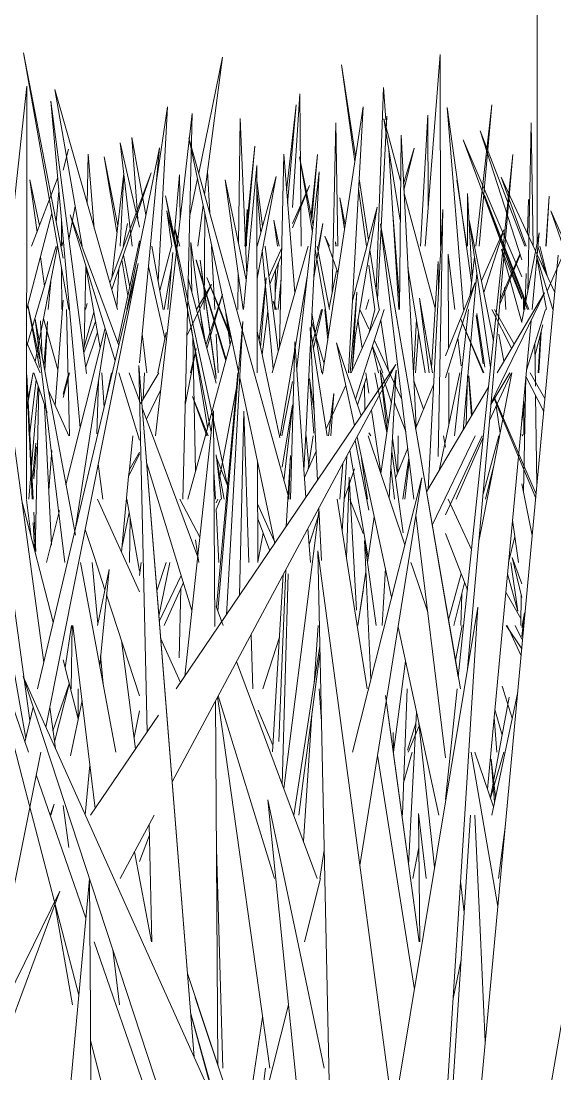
# Model space of a CAD drawing. Header units: millimetres. Extents: x -9575 to 27274, y -4387 to 11354.
# Drawn here: x -6592.73 to -6569.42, y 3071.81 to 3117.76 of the extents above; entities that cross this region are included whole.
import ezdxf

# ---------------------------------------------------------------- set-up
doc = ezdxf.new("R2010")
doc.units = ezdxf.units.MM
doc.layers.add('A-FLOR-HRAL', color=11, linetype='Continuous', lineweight=9)
doc.layers.add('G-IMPT', color=8, linetype='Continuous', lineweight=9)

# ---------------------------------------------------------------- blocks, each defined once
blk = doc.blocks.new('Railing - 2_ x 1_2_-V1-North')
at = {"layer": 'A-FLOR-HRAL'}
blk.add_line((-6570.202, 3149.6), (-6570.202, 3108.066), dxfattribs=at)
blk = doc.blocks.new('Railing - Railing-380087-North')
blk.add_blockref('Railing - 2_ x 1_2_-V1-North', (0, 0))
blk = doc.blocks.new('Grass Array - 25_dwg-V14-North')
at = {"layer": 'G-IMPT'}
for p, q in [((-6584.972, 3111.126), (-6583.935, 3116.187)), ((-6584.713, 3110.194), (-6583.935, 3116.187)), ((-6574.434, 3116.294), (-6575.084, 3107.931)), ((-6574.434, 3116.294), (-6574.413, 3107.931)), ((-6578.123, 3111.867), (-6578.734, 3115.854)), ((-6578.158, 3111.635), (-6578.734, 3115.854)), ((-6580.559, 3114.584), (-6580.878, 3109.626)), ((-6580.559, 3114.584), (-6580.504, 3107.931)), ((-6580.504, 3107.931), (-6580.559, 3114.584)), ((-6577.218, 3105.953), (-6576.91, 3114.861)), ((-6576.802, 3113.449), (-6576.91, 3114.861)), ((-6575.291, 3107.931), (-6574.975, 3113.659)), ((-6574.953, 3109.618), (-6574.975, 3113.659)), ((-6573.413, 3105.172), (-6574.128, 3113.989)), ((-6574.128, 3113.989), (-6573.056, 3106.343)), ((-6583.228, 3108.047), (-6583.162, 3113.505)), ((-6582.875, 3106.687), (-6583.162, 3113.505)), ((-6576.762, 3113.603), (-6577.168, 3105.629)), ((-6576.172, 3109.072), (-6576.888, 3113.486)), ((-6576.155, 3110.789), (-6576.888, 3113.486)), ((-6576.762, 3113.603), (-6576.752, 3113.449)), ((-6576.752, 3113.449), (-6576.762, 3113.603)), ((-6572.684, 3112.972), (-6570.862, 3107.333)), ((-6572.684, 3112.972), (-6570.734, 3107.931)), ((-6570.734, 3107.931), (-6572.684, 3112.972)), ((-6587.876, 3107.931), (-6588.397, 3112.449)), ((-6587.554, 3108.765), (-6588.397, 3112.449)), ((-6587.636, 3109.121), (-6587.887, 3112.679)), ((-6587.273, 3109.296), (-6587.887, 3112.679)), ((-6582.96, 3107.931), (-6582.517, 3112.304)), ((-6582.918, 3107.931), (-6582.517, 3112.304)), ((-6590.892, 3111.245), (-6590.652, 3112.163)), ((-6576.669, 3112.135), (-6576.228, 3105.172)), ((-6576.228, 3105.172), (-6576.669, 3112.135)), ((-6592.268, 3107.931), (-6591.124, 3110.925)), ((-6588.849, 3106.321), (-6587.049, 3111.134)), ((-6588.769, 3106.038), (-6587.049, 3111.134)), ((-6586.06, 3108.198), (-6585.813, 3111.048)), ((-6585.778, 3109.158), (-6585.813, 3111.048)), ((-6585.367, 3109.198), (-6585.021, 3110.886)), ((-6570.679, 3107.931), (-6571.767, 3110.944)), ((-6569.427, 3105.908), (-6571.767, 3110.944)), ((-6582.437, 3110.81), (-6582.183, 3108.797)), ((-6582.183, 3108.797), (-6582.437, 3110.81)), ((-6580.878, 3108.738), (-6580.135, 3110.587)), ((-6580.878, 3108.922), (-6580.135, 3110.587)), ((-6577.653, 3107.931), (-6577.994, 3110.431)), ((-6577.561, 3108.196), (-6577.97, 3110.869)), ((-6582.436, 3110.411), (-6582.263, 3108.506)), ((-6578.607, 3108.671), (-6578.811, 3110.043)), ((-6578.576, 3108.873), (-6578.811, 3110.043)), ((-6574.644, 3105.23), (-6576.004, 3110.232)), ((-6569.813, 3107.931), (-6569.677, 3110.12)), ((-6569.806, 3107.931), (-6569.677, 3110.12)), ((-6585.007, 3107.931), (-6584.774, 3109.722)), ((-6576.206, 3105.608), (-6576.505, 3109.545)), ((-6592.48, 3105.196), (-6591.385, 3109.37)), ((-6586.146, 3107.931), (-6586.37, 3109.479)), ((-6585.996, 3107.931), (-6586.37, 3109.479)), ((-6572.63, 3106.42), (-6571.647, 3108.655)), ((-6572.53, 3105.917), (-6571.647, 3108.655)), ((-6578.891, 3106.792), (-6579.462, 3108.375)), ((-6579.259, 3107.931), (-6579.462, 3108.375)), ((-6578.973, 3107.931), (-6578.994, 3108.129)), ((-6578.988, 3107.931), (-6578.994, 3108.129)), ((-6592.481, 3103.58), (-6591.189, 3107.931)), ((-6592.109, 3102.902), (-6591.131, 3107.931)), ((-6586.524, 3105.172), (-6587.025, 3107.931)), ((-6582.195, 3107.756), (-6581.724, 3102.579)), ((-6582.074, 3107.931), (-6581.499, 3103.366)), ((-6581.499, 3103.366), (-6582.074, 3107.931)), ((-6581.908, 3106.615), (-6581.35, 3107.866)), ((-6577.098, 3105.172), (-6577.497, 3107.777)), ((-6586.323, 3105.172), (-6586.107, 3107.661)), ((-6583.787, 3102.936), (-6585.087, 3107.312)), ((-6583.774, 3102.986), (-6585.084, 3107.339)), ((-6584.216, 3102.162), (-6584.909, 3107.322)), ((-6584.216, 3102.248), (-6584.909, 3107.322)), ((-6581.866, 3106.281), (-6581.357, 3107.549)), ((-6574.804, 3102.634), (-6574.518, 3107.268)), ((-6574.501, 3106.076), (-6574.518, 3107.268)), ((-6571.832, 3105.405), (-6570.935, 3107.559)), ((-6571.815, 3105.603), (-6570.946, 3107.593)), ((-6586.432, 3103.859), (-6587.163, 3107.055)), ((-6581.617, 3106.902), (-6581.653, 3105.172)), ((-6577.277, 3105.172), (-6577.54, 3107.103)), ((-6575.091, 3102.413), (-6575.837, 3107.009)), ((-6583.561, 3103.99), (-6584.622, 3106.564)), ((-6583.537, 3103.849), (-6584.622, 3106.564)), ((-6583.263, 3105.172), (-6583.244, 3106.696)), ((-6584.659, 3103.621), (-6583.927, 3105.846)), ((-6584.621, 3103.476), (-6583.927, 3105.846)), ((-6581.716, 3105.529), (-6581.617, 3105.172)), ((-6581.716, 3105.529), (-6581.577, 3105.172)), ((-6592.432, 3105.361), (-6591.929, 3102.637)), ((-6592.432, 3105.361), (-6591.92, 3103.015)), ((-6591.92, 3103.015), (-6592.432, 3105.361)), ((-6583.541, 3103.835), (-6583.783, 3104.954)), ((-6581.954, 3105.105), (-6582.204, 3103.21)), ((-6579.594, 3102.413), (-6580.027, 3105.005)), ((-6580.002, 3103.719), (-6579.61, 3105.172)), ((-6579.966, 3103.488), (-6579.565, 3105.172)), ((-6579.34, 3103.82), (-6579.47, 3105.172)), ((-6579.308, 3104.033), (-6579.44, 3105.172)), ((-6589.987, 3103.28), (-6589.474, 3104.65)), ((-6577.832, 3103.482), (-6578.018, 3104.729)), ((-6576.688, 3102.497), (-6577.024, 3104.687)), ((-6575.596, 3102.413), (-6575.468, 3104.734)), ((-6572.855, 3104.91), (-6572.559, 3102.804)), ((-6569.949, 3104.507), (-6570.293, 3103.134)), ((-6589.906, 3102.666), (-6589.393, 3104.188)), ((-6587.239, 3102.413), (-6587.436, 3104.117)), ((-6586.397, 3104.17), (-6586.757, 3102.413)), ((-6575.514, 3102.413), (-6575.377, 3104.173)), ((-6570.156, 3102.413), (-6570.051, 3104.101)), ((-6570.13, 3102.413), (-6570.025, 3104.204)), ((-6577.122, 3102.413), (-6577.389, 3103.546)), ((-6592.482, 3100.983), (-6592.204, 3102.413)), ((-6592.216, 3102.352), (-6592.482, 3100.817)), ((-6592.201, 3096.895), (-6592.481, 3102.31)), ((-6592.242, 3096.895), (-6592.481, 3102.176)), ((-6587.394, 3101.268), (-6587.341, 3102.413)), ((-6577.642, 3102.206), (-6578.036, 3101.013)), ((-6577.54, 3101.526), (-6577.673, 3102.413)), ((-6576.756, 3099.811), (-6577.278, 3102.413)), ((-6576.561, 3101.105), (-6576.985, 3102.413)), ((-6573.039, 3100.567), (-6573.177, 3102.27)), ((-6592.393, 3096.895), (-6591.982, 3101.857)), ((-6592.363, 3099.654), (-6592.062, 3102.102)), ((-6575.152, 3100.821), (-6575.581, 3102.056)), ((-6577.021, 3098.045), (-6577.429, 3100.779)), ((-6570.862, 3100.293), (-6570.737, 3101.075)), ((-6570.862, 3100.434), (-6570.737, 3101.075)), ((-6576.511, 3099.555), (-6576.307, 3098.063)), ((-6577.608, 3096.895), (-6577.859, 3098.67)), ((-6578.62, 3096.896), (-6578.166, 3098.216)), ((-6578.369, 3096.895), (-6577.79, 3095.401)), ((-6592.083, 3094.618), (-6592.172, 3096.333)), ((-6588.005, 3096.316), (-6588.321, 3094.778)), ((-6592.196, 3095.88), (-6592.144, 3094.717)), ((-6571.046, 3092.004), (-6571.345, 3094.136)), ((-6571.489, 3093.632), (-6571.046, 3092.004))]:
    blk.add_line(p, q, dxfattribs=at)
blk = doc.blocks.new('Grass Array - 25_dwg-V18-North')
at = {"layer": 'G-IMPT'}
for p, q in [((-6582.937, 3108.162), (-6582.517, 3112.304)), ((-6582.918, 3107.931), (-6582.517, 3112.304)), ((-6569.813, 3107.931), (-6569.677, 3110.12)), ((-6569.806, 3107.931), (-6569.677, 3110.12)), ((-6583.787, 3102.936), (-6585.087, 3107.312)), ((-6583.774, 3102.986), (-6585.084, 3107.339)), ((-6584.732, 3106.003), (-6584.909, 3107.322)), ((-6584.732, 3106.024), (-6584.909, 3107.322)), ((-6592.367, 3099.654), (-6592.433, 3101.1)), ((-6592.35, 3099.764), (-6592.422, 3101.162))]:
    blk.add_line(p, q, dxfattribs=at)
blk = doc.blocks.new('Grass Array - Grass Array-440235-North')
for name in ['Grass Array - 25_dwg-V14-North', 'Grass Array - 25_dwg-V18-North']:
    blk.add_blockref(name, (0, 0))
blk = doc.blocks.new('Grass Array - 25_dwg-V28-North')
at = {"layer": 'G-IMPT'}
for p in [(-6586.045, 3108.379), (-6586.056, 3108.253)]:
    blk.add_line(p, (-6586.418, 3110.127), dxfattribs=at)
blk = doc.blocks.new('Grass Array - 25_dwg-V32-North')
at = {"layer": 'G-IMPT'}
for p, q in [((-6585.949, 3107.931), (-6586.418, 3110.127)), ((-6585.993, 3107.931), (-6586.418, 3110.127)), ((-6579.495, 3102.798), (-6580.045, 3104.653)), ((-6579.495, 3102.794), (-6580.045, 3104.649))]:
    blk.add_line(p, q, dxfattribs=at)
blk = doc.blocks.new('Grass Array - 25_dwg-V36-North')
at = {"layer": 'G-IMPT'}
for p, q in [((-6585.949, 3107.931), (-6586.418, 3110.127)), ((-6585.993, 3107.931), (-6586.418, 3110.127)), ((-6579.495, 3102.798), (-6580.045, 3104.653)), ((-6579.495, 3102.794), (-6580.045, 3104.649))]:
    blk.add_line(p, q, dxfattribs=at)
blk = doc.blocks.new('Grass Array - Grass Array-440908-North')
for name in ['Grass Array - 25_dwg-V32-North', 'Grass Array - 25_dwg-V36-North', 'Grass Array - 25_dwg-V36-North', 'Grass Array - 25_dwg-V28-North']:
    blk.add_blockref(name, (0, 0))
blk = doc.blocks.new('Grass Array - 25_dwg-V42-North')
at = {"layer": 'G-IMPT'}
for p, q in [((-6581.133, 3110.353), (-6580.71, 3114.101)), ((-6581.089, 3109.8), (-6580.71, 3114.101)), ((-6586.329, 3114.01), (-6586.816, 3110.793)), ((-6586.745, 3106.387), (-6586.329, 3114.01)), ((-6579.139, 3105.935), (-6578.983, 3113.324)), ((-6578.898, 3107.931), (-6578.983, 3113.324)), ((-6570.862, 3106.59), (-6573.429, 3112.581)), ((-6570.862, 3105.671), (-6573.429, 3112.581)), ((-6589.791, 3111.951), (-6589.838, 3109.789)), ((-6589.838, 3109.789), (-6589.791, 3111.951)), ((-6589.791, 3111.951), (-6589.531, 3108.713)), ((-6588.509, 3108.818), (-6589.103, 3111.84)), ((-6588.54, 3108.548), (-6589.103, 3111.84)), ((-6580.067, 3109.267), (-6579.789, 3111.932)), ((-6580.036, 3109.112), (-6579.789, 3111.932)), ((-6576.026, 3110.662), (-6575.564, 3112.205)), ((-6576.011, 3110.372), (-6575.564, 3112.205)), ((-6588.77, 3106.533), (-6588.245, 3111.128)), ((-6588.406, 3107.931), (-6588.243, 3111.109)), ((-6584.584, 3111.192), (-6584.49, 3109.39)), ((-6592.346, 3110.827), (-6592.031, 3108.55)), ((-6592.346, 3110.827), (-6591.924, 3108.831)), ((-6573.697, 3110.812), (-6573.266, 3107.931)), ((-6591.195, 3108.979), (-6591.071, 3110.334)), ((-6573.235, 3107.931), (-6573.234, 3110.234)), ((-6573.033, 3106.54), (-6573.234, 3110.234)), ((-6570.612, 3105.172), (-6572.498, 3110.168)), ((-6570.565, 3105.172), (-6572.498, 3110.168)), ((-6570.617, 3108.469), (-6570.569, 3109.972)), ((-6590.635, 3108.233), (-6590.361, 3109.682)), ((-6582.93, 3108.01), (-6582.85, 3109.542)), ((-6582.879, 3107.931), (-6582.85, 3109.542)), ((-6590.959, 3107.931), (-6590.963, 3109.125)), ((-6584.699, 3109.366), (-6584.74, 3105.172)), ((-6581.462, 3107.931), (-6581.689, 3109.069)), ((-6581.525, 3107.931), (-6581.689, 3109.069)), ((-6569.068, 3107.931), (-6569.604, 3109.475)), ((-6568.93, 3107.969), (-6569.604, 3109.475)), ((-6588.271, 3107.931), (-6588.08, 3108.923)), ((-6590.95, 3107.931), (-6590.892, 3108.143)), ((-6586.674, 3105.995), (-6586.161, 3107.931)), ((-6584.415, 3107.931), (-6584.272, 3105.172)), ((-6570.862, 3104.608), (-6571.747, 3107.802)), ((-6570.862, 3105.621), (-6571.747, 3107.802)), ((-6569.821, 3106.755), (-6570.162, 3107.931)), ((-6569.749, 3106.601), (-6570.076, 3107.931)), ((-6591.882, 3107.475), (-6591.705, 3106.194)), ((-6588.064, 3105.766), (-6588.332, 3107.333)), ((-6587.983, 3106.146), (-6588.259, 3107.548)), ((-6581.638, 3105.875), (-6581.486, 3107.228)), ((-6590.952, 3105.172), (-6590.957, 3106.945)), ((-6589.898, 3107.05), (-6589.973, 3103.561)), ((-6589.973, 3103.561), (-6589.898, 3107.05)), ((-6588.544, 3105.252), (-6588.456, 3106.964)), ((-6586.473, 3105.172), (-6586.169, 3106.949)), ((-6578.957, 3106.863), (-6579.275, 3105.24)), ((-6570.718, 3105.377), (-6570.673, 3106.749)), ((-6591.543, 3105.172), (-6591.433, 3106.381)), ((-6581.496, 3105.172), (-6581.379, 3106.496)), ((-6571.569, 3105.172), (-6571.629, 3106.132)), ((-6577.671, 3105.172), (-6577.54, 3105.609)), ((-6570.793, 3105.172), (-6570.795, 3105.77)), ((-6570.729, 3105.172), (-6570.795, 3105.77)), ((-6590.008, 3103.44), (-6589.546, 3105.054)), ((-6584.894, 3104.986), (-6584.661, 3103.627)), ((-6584.661, 3103.627), (-6584.894, 3104.986)), ((-6583.6, 3103.619), (-6583.782, 3105.034)), ((-6577.54, 3104.103), (-6577.28, 3105.172)), ((-6572.828, 3104.994), (-6572.478, 3102.657)), ((-6591.743, 3104.783), (-6591.12, 3102.535)), ((-6591.74, 3102.737), (-6591.573, 3104.651)), ((-6591.694, 3102.492), (-6591.573, 3104.651)), ((-6584.216, 3104.097), (-6584.129, 3102.413)), ((-6578.275, 3102.494), (-6578.125, 3104.105)), ((-6571.645, 3102.919), (-6571.874, 3104.093)), ((-6589.099, 3100.893), (-6589.205, 3102.413)), ((-6589.415, 3099.744), (-6589.348, 3102.066)), ((-6577.722, 3100.761), (-6577.736, 3101.925)), ((-6570.78, 3099.704), (-6570.783, 3101.176)), ((-6577.461, 3099.654), (-6577.54, 3099.794)), ((-6592.076, 3099.338), (-6592.209, 3097.885)), ((-6592.172, 3097.786), (-6592.05, 3099.184))]:
    blk.add_line(p, q, dxfattribs=at)
blk = doc.blocks.new('Grass Array - Grass Array-V47-North')
blk.add_blockref('Grass Array - 25_dwg-V42-North', (0, 0))
blk = doc.blocks.new('Grass Array - 25_dwg-V49-North')
at = {"layer": 'G-IMPT'}
for p, q in [((-6590.892, 3107.409), (-6592.622, 3116.378)), ((-6590.644, 3105.172), (-6592.622, 3116.378)), ((-6593.675, 3104.032), (-6592.477, 3114.915)), ((-6592.483, 3096.895), (-6592.477, 3114.915)), ((-6590.053, 3107.931), (-6591.258, 3114.766)), ((-6588.521, 3105.172), (-6591.258, 3114.766)), ((-6591.424, 3114.264), (-6590.144, 3100.011)), ((-6591.424, 3114.264), (-6589.869, 3102.384)), ((-6572.876, 3107.931), (-6572.18, 3114.101)), ((-6572.723, 3107.931), (-6572.18, 3114.101)), ((-6585.257, 3113.723), (-6586.861, 3099.654)), ((-6585.257, 3113.723), (-6585.539, 3102.065)), ((-6577.799, 3114.01), (-6579.563, 3102.357)), ((-6578.431, 3102.413), (-6577.799, 3114.01)), ((-6570.609, 3105.935), (-6570.453, 3113.324)), ((-6570.368, 3107.931), (-6570.453, 3113.324)), ((-6576.136, 3112.781), (-6576.21, 3105.172)), ((-6576.136, 3112.781), (-6575.54, 3101.278)), ((-6585.396, 3112.656), (-6583.235, 3102.449)), ((-6585.396, 3112.656), (-6582.221, 3101.204)), ((-6591.739, 3089.763), (-6594.772, 3112.122)), ((-6588.104, 3105.172), (-6586.683, 3112.222)), ((-6587.554, 3102.842), (-6586.683, 3112.222)), ((-6581.261, 3111.951), (-6581.443, 3103.561)), ((-6581.443, 3103.561), (-6581.261, 3111.951)), ((-6581.261, 3111.951), (-6580.775, 3105.894)), ((-6579.979, 3108.818), (-6580.573, 3111.84)), ((-6580.01, 3108.548), (-6580.573, 3111.84)), ((-6573.64, 3089.144), (-6571.259, 3111.932)), ((-6572.253, 3100.62), (-6571.259, 3111.932)), ((-6583.013, 3105.172), (-6582.439, 3111.456)), ((-6582.415, 3102.413), (-6582.439, 3111.456)), ((-6582.426, 3106.53), (-6581.589, 3110.97)), ((-6582.42, 3107.931), (-6581.589, 3110.97)), ((-6580.689, 3102.606), (-6579.709, 3111.176)), ((-6580.285, 3099.984), (-6579.709, 3111.176)), ((-6583.816, 3110.827), (-6583.033, 3105.172)), ((-6583.816, 3110.827), (-6582.894, 3106.471)), ((-6583.716, 3097.484), (-6586.418, 3110.127)), ((-6584.426, 3099.825), (-6586.418, 3110.127)), ((-6578.26, 3105.554), (-6577.178, 3109.644)), ((-6578.206, 3103.628), (-6577.178, 3109.644)), ((-6574.956, 3097.333), (-6574.32, 3109.542)), ((-6574.511, 3098.752), (-6574.32, 3109.542)), ((-6590.579, 3109.305), (-6588.617, 3102.928)), ((-6590.579, 3109.305), (-6588.456, 3103.604)), ((-6572.108, 3103.804), (-6573.159, 3109.069)), ((-6572.23, 3102.635), (-6573.159, 3109.069)), ((-6586.008, 3108.704), (-6585.882, 3107.931)), ((-6586.008, 3108.704), (-6585.803, 3107.931)), ((-6585.803, 3107.931), (-6586.008, 3108.704)), ((-6579.947, 3106.556), (-6579.55, 3108.923)), ((-6579.741, 3107.931), (-6579.55, 3108.923)), ((-6577.04, 3108.916), (-6575.575, 3096.895)), ((-6577.04, 3108.916), (-6575.149, 3097.92)), ((-6573.55, 3088.618), (-6577.04, 3108.916)), ((-6588.498, 3103.716), (-6587.554, 3108.17)), ((-6587.584, 3107.931), (-6587.554, 3108.161)), ((-6570.103, 3108.514), (-6570.862, 3104.642)), ((-6570.103, 3108.514), (-6570.414, 3105.172)), ((-6584.763, 3104.013), (-6585.315, 3108.1)), ((-6585.27, 3105.922), (-6585.315, 3108.1)), ((-6581.772, 3102.413), (-6580.191, 3107.931)), ((-6579.432, 3105.172), (-6579.883, 3107.806)), ((-6579.262, 3105.172), (-6579.804, 3107.931)), ((-6574.621, 3049.993), (-6569.275, 3107.545)), ((-6574.062, 3103.494), (-6574.074, 3107.583)), ((-6573.795, 3105.172), (-6574.074, 3107.583)), ((-6573.115, 3105.813), (-6572.928, 3107.47)), ((-6570.232, 3107.513), (-6569.793, 3105.172)), ((-6570.232, 3107.513), (-6569.519, 3105.172)), ((-6569.519, 3105.172), (-6570.232, 3107.513)), ((-6569.763, 3105.97), (-6569.122, 3107.436)), ((-6591.65, 3086.951), (-6587.61, 3107.174)), ((-6590.084, 3096.742), (-6587.61, 3107.174)), ((-6589.271, 3103.498), (-6589.914, 3107.145)), ((-6573.222, 3102.27), (-6572.826, 3106.762)), ((-6585.431, 3106.529), (-6584.216, 3101.952)), ((-6584.216, 3101.952), (-6585.431, 3106.529)), ((-6582.336, 3103.837), (-6582.021, 3106.556)), ((-6582.268, 3103.511), (-6582.021, 3106.556)), ((-6581.415, 3099.654), (-6580.232, 3106.598)), ((-6574.2, 3102.196), (-6572.897, 3106.347)), ((-6574.2, 3103.154), (-6572.897, 3106.347)), ((-6585.491, 3104.028), (-6584.41, 3106.26)), ((-6585.061, 3105.172), (-6584.41, 3106.26)), ((-6578.354, 3102.413), (-6578.066, 3105.922)), ((-6578.276, 3102.49), (-6578.066, 3105.922)), ((-6572.213, 3101.07), (-6569.875, 3105.905)), ((-6571.945, 3102.413), (-6569.875, 3105.905)), ((-6591.237, 3100.978), (-6590.892, 3105.572)), ((-6589.91, 3105.172), (-6589.841, 3105.431)), ((-6589.907, 3105.172), (-6589.841, 3105.431)), ((-6574.915, 3102.413), (-6575.333, 3105.667)), ((-6575.333, 3105.667), (-6574.766, 3102.413)), ((-6590.613, 3099.654), (-6590.743, 3105.172)), ((-6578.311, 3102.413), (-6577.076, 3105.172)), ((-6578.121, 3101.261), (-6576.869, 3105.172)), ((-6577.934, 3105.172), (-6577.54, 3104.326)), ((-6573.811, 3099.654), (-6573.188, 3105.172)), ((-6571.312, 3103.481), (-6572.171, 3105.172)), ((-6571.205, 3103.662), (-6572.061, 3105.172)), ((-6570.661, 3102.527), (-6569.832, 3105.172)), ((-6590.355, 3095.328), (-6592.115, 3104.745)), ((-6592.115, 3104.745), (-6590.809, 3094.136)), ((-6591.802, 3103.069), (-6591.882, 3104.679)), ((-6584.144, 3092.023), (-6583.043, 3104.651)), ((-6583.618, 3094.394), (-6583.043, 3104.651)), ((-6579.495, 3102.798), (-6580.045, 3104.653)), ((-6579.495, 3102.794), (-6580.045, 3104.649)), ((-6572.552, 3102.413), (-6573.542, 3104.78)), ((-6572.523, 3102.413), (-6573.542, 3104.78)), ((-6570.458, 3104.699), (-6572.364, 3084.245)), ((-6592.522, 3086.458), (-6595.654, 3104.308)), ((-6590.766, 3097.527), (-6589.056, 3104.358)), ((-6590.369, 3095.536), (-6589.012, 3104.213)), ((-6585.305, 3104.413), (-6584.585, 3100.021)), ((-6582.42, 3104.23), (-6581.435, 3099.579)), ((-6579.785, 3097.717), (-6580.108, 3104.387)), ((-6579.362, 3099.654), (-6580.108, 3104.387)), ((-6591.887, 3102.413), (-6592.481, 3103.723)), ((-6585.11, 3098.105), (-6585.23, 3103.952)), ((-6584.663, 3099.735), (-6583.534, 3103.862)), ((-6580.966, 3096.895), (-6580.769, 3103.764)), ((-6580.295, 3096.964), (-6580.769, 3103.764)), ((-6578.169, 3100.103), (-6578.949, 3103.71)), ((-6577.875, 3100.536), (-6578.949, 3103.71)), ((-6576.931, 3102.413), (-6577.381, 3103.57)), ((-6577.303, 3103.816), (-6576.105, 3101.245)), ((-6573.511, 3102.712), (-6573.653, 3103.94)), ((-6570.273, 3101.826), (-6570.301, 3103.673)), ((-6585.564, 3101.015), (-6585.08, 3103.467)), ((-6585.332, 3102.413), (-6585.08, 3103.467)), ((-6587.591, 3102.728), (-6587.222, 3086.741)), ((-6587.591, 3102.728), (-6586.807, 3092.94)), ((-6585.174, 3072.552), (-6587.591, 3102.728)), ((-6585.951, 3088.618), (-6576.36, 3102.772)), ((-6581.747, 3092.733), (-6576.36, 3102.772)), ((-6591.594, 3100.67), (-6592.164, 3102.413)), ((-6590.892, 3101.48), (-6590.644, 3102.413)), ((-6590.892, 3101.327), (-6590.614, 3102.413)), ((-6589.067, 3101.03), (-6588.774, 3102.413)), ((-6588.458, 3102.413), (-6587.554, 3099.476)), ((-6588.013, 3102.413), (-6587.555, 3101.183)), ((-6587.513, 3101.07), (-6586.71, 3102.413)), ((-6583.471, 3100.161), (-6583.265, 3102.413)), ((-6583.181, 3102.194), (-6581.65, 3094.964)), ((-6579.932, 3100.749), (-6580.128, 3102.168)), ((-6579.951, 3099.782), (-6580.128, 3102.168)), ((-6576.706, 3100.141), (-6577.044, 3102.54)), ((-6576.75, 3099.85), (-6577.044, 3102.54)), ((-6576.348, 3102.523), (-6577.025, 3098.021)), ((-6577.025, 3098.021), (-6576.348, 3102.523)), ((-6576.348, 3102.523), (-6576.655, 3096.929)), ((-6574.477, 3098.143), (-6573.574, 3102.413)), ((-6574.051, 3100.155), (-6574.058, 3102.413)), ((-6573.222, 3102.27), (-6573.429, 3099.909)), ((-6573.291, 3100.142), (-6573.234, 3102.27)), ((-6573.062, 3100.529), (-6573.193, 3102.27)), ((-6572.284, 3100.334), (-6571.318, 3102.413)), ((-6572.217, 3101.022), (-6571.384, 3102.413)), ((-6571.299, 3102.413), (-6572.195, 3097.843)), ((-6570.793, 3097.215), (-6570.686, 3102.25)), ((-6569.909, 3100.722), (-6570.686, 3102.251)), ((-6569.857, 3101.286), (-6570.496, 3102.413)), ((-6592.337, 3087.241), (-6594.381, 3102.002)), ((-6592.11, 3094.618), (-6591.948, 3101.755)), ((-6585.663, 3096.895), (-6585.539, 3102.065)), ((-6584.082, 3097.745), (-6583.325, 3101.759)), ((-6581.336, 3099.654), (-6580.878, 3102.027)), ((-6579.41, 3099.958), (-6578.552, 3101.874)), ((-6575.501, 3099.966), (-6574.72, 3101.882)), ((-6575.028, 3097.213), (-6572.32, 3101.781)), ((-6590.637, 3099.654), (-6591.533, 3101.632)), ((-6587.257, 3100.383), (-6586.63, 3101.677)), ((-6585.236, 3101.381), (-6584.622, 3099.654)), ((-6585.236, 3101.381), (-6584.562, 3099.654)), ((-6579.306, 3099.654), (-6579.07, 3101.51)), ((-6579.197, 3099.654), (-6579.07, 3101.51)), ((-6575.476, 3100.028), (-6575.54, 3101.278)), ((-6570.261, 3096.938), (-6572.093, 3101.318)), ((-6570.244, 3097.119), (-6572.071, 3101.364)), ((-6570.266, 3101.425), (-6570.205, 3097.533)), ((-6591.394, 3094.892), (-6591.698, 3100.989)), ((-6587.443, 3100.882), (-6586.529, 3098.427)), ((-6581.027, 3096.895), (-6582.221, 3101.204)), ((-6581.334, 3098.293), (-6580.878, 3101.009)), ((-6581.249, 3097.698), (-6580.878, 3100.945)), ((-6575.936, 3099.854), (-6576.425, 3101.113)), ((-6571.817, 3099.772), (-6571.99, 3100.967)), ((-6585.576, 3089.172), (-6584.327, 3100.743)), ((-6584.264, 3091.343), (-6584.327, 3100.743)), ((-6583.191, 3092.69), (-6582.999, 3100.734)), ((-6582.789, 3094.136), (-6582.999, 3100.734)), ((-6572.253, 3100.62), (-6573.231, 3089.496)), ((-6583.471, 3100.161), (-6584.201, 3092.176)), ((-6580.378, 3098.157), (-6580.285, 3099.984)), ((-6587.987, 3098.183), (-6587.85, 3099.654)), ((-6584.663, 3099.735), (-6585.441, 3096.895)), ((-6580.274, 3099.654), (-6580.169, 3098.342)), ((-6580.188, 3098.219), (-6579.971, 3099.654)), ((-6577.54, 3096.421), (-6578.138, 3099.459)), ((-6576.549, 3092.618), (-6578.06, 3099.603)), ((-6575.97, 3094.905), (-6577.577, 3099.654)), ((-6576.264, 3099.654), (-6576.279, 3098.059)), ((-6574.779, 3095.765), (-6572.898, 3099.654)), ((-6574.285, 3099.654), (-6574.2, 3099.169)), ((-6574.2, 3096.208), (-6572.599, 3099.654)), ((-6573.727, 3096.895), (-6572.548, 3099.593)), ((-6572.56, 3097.12), (-6571.863, 3099.654)), ((-6570.826, 3099.654), (-6570.862, 3099.72)), ((-6591.513, 3097.288), (-6591.383, 3099.024)), ((-6587.987, 3098.183), (-6587.554, 3098.94)), ((-6580.357, 3097.843), (-6579.846, 3098.983)), ((-6578.377, 3099.012), (-6577.578, 3094.34)), ((-6576.041, 3095.42), (-6576.542, 3098.98)), ((-6576.378, 3097.816), (-6575.846, 3099.12)), ((-6588.03, 3097.891), (-6587.554, 3098.875)), ((-6587.251, 3098.49), (-6585.266, 3092.039)), ((-6583.976, 3096.895), (-6584.216, 3098.826)), ((-6584.206, 3098.744), (-6583.716, 3097.488)), ((-6584.187, 3098.593), (-6583.859, 3096.895)), ((-6582.393, 3094.136), (-6582.405, 3098.528)), ((-6581.154, 3095.697), (-6580.965, 3098.805)), ((-6581.044, 3096.895), (-6580.965, 3098.805)), ((-6578.706, 3095.49), (-6578.505, 3098.775)), ((-6576.065, 3096.895), (-6575.795, 3098.7)), ((-6575.977, 3096.895), (-6575.778, 3098.557)), ((-6589.151, 3096.895), (-6589.354, 3098.444)), ((-6588.03, 3097.891), (-6587.987, 3098.183)), ((-6585.015, 3094.362), (-6586.529, 3098.427)), ((-6584.242, 3096.895), (-6584.309, 3098.092)), ((-6578.808, 3096.895), (-6578.68, 3098.448)), ((-6576.427, 3096.895), (-6576.58, 3098.297)), ((-6572.455, 3096.895), (-6572.114, 3098.257)), ((-6588.03, 3097.891), (-6588.339, 3094.582)), ((-6578.523, 3094.327), (-6578.404, 3097.851)), ((-6578.087, 3092.053), (-6578.404, 3097.851)), ((-6578.26, 3085.859), (-6575.23, 3097.831)), ((-6576.662, 3088.881), (-6575.23, 3097.831)), ((-6573.64, 3089.144), (-6575.149, 3097.92)), ((-6572.742, 3095.058), (-6572.195, 3097.843)), ((-6570.412, 3095.308), (-6570.862, 3097.563)), ((-6591.32, 3091.53), (-6592.705, 3096.883)), ((-6592.279, 3095.239), (-6592.483, 3096.86)), ((-6590.084, 3096.742), (-6592.01, 3088.618)), ((-6587.554, 3092.851), (-6589.387, 3096.895)), ((-6587.554, 3093.757), (-6588.107, 3096.895)), ((-6584.921, 3095.234), (-6585.802, 3096.895)), ((-6584.216, 3096.734), (-6584.139, 3096.895)), ((-6584.216, 3096.446), (-6584.016, 3096.895)), ((-6581.69, 3095.111), (-6582.4, 3096.686)), ((-6577.624, 3088.618), (-6578.928, 3096.895)), ((-6574.08, 3096.895), (-6573.623, 3095.915)), ((-6591.425, 3094.892), (-6591.048, 3096.401)), ((-6584.086, 3094.136), (-6584.216, 3096.447)), ((-6580.268, 3092.065), (-6579.721, 3096.383)), ((-6579.616, 3094.223), (-6579.726, 3096.498)), ((-6575.491, 3096.201), (-6574.2, 3085.613)), ((-6587.989, 3094.136), (-6587.967, 3096.096)), ((-6581.867, 3094.645), (-6582.399, 3096.082)), ((-6579.763, 3096.132), (-6580.152, 3094.916)), ((-6577.309, 3096.129), (-6577.609, 3094.136)), ((-6577.609, 3094.136), (-6577.309, 3096.129)), ((-6573.059, 3094.704), (-6573.623, 3095.915)), ((-6571.27, 3095.983), (-6571.004, 3094.136)), ((-6589.527, 3094.346), (-6589.928, 3095.572)), ((-6582.394, 3094.163), (-6582.152, 3095.416)), ((-6580.098, 3094.136), (-6580.201, 3095.614)), ((-6573.244, 3092.935), (-6574.2, 3095.392)), ((-6571.442, 3094.136), (-6571.166, 3095.264)), ((-6591.425, 3094.892), (-6591.614, 3094.136)), ((-6584.972, 3094.136), (-6585.109, 3095.115)), ((-6577.73, 3095.087), (-6577.46, 3089.018)), ((-6577.73, 3095.087), (-6577.226, 3091.377)), ((-6577.226, 3091.377), (-6577.73, 3095.087)), ((-6589.527, 3094.346), (-6589.068, 3092.943)), ((-6583.618, 3094.394), (-6583.761, 3091.849)), ((-6579.015, 3058.859), (-6579.772, 3094.641)), ((-6578.666, 3086.371), (-6579.772, 3094.641)), ((-6570.862, 3092.603), (-6571.293, 3094.353)), ((-6570.862, 3093.208), (-6571.293, 3094.353)), ((-6590.132, 3094.136), (-6588.585, 3085.859)), ((-6589.617, 3094.136), (-6589.376, 3091.451)), ((-6587.489, 3094.136), (-6587.554, 3093.564)), ((-6586.803, 3092.901), (-6586.396, 3094.136)), ((-6586.715, 3091.79), (-6586.237, 3094.136)), ((-6575.645, 3093.943), (-6575.71, 3094.136)), ((-6575.645, 3093.943), (-6574.974, 3091.959)), ((-6588.886, 3093.83), (-6589.392, 3091.377)), ((-6589.293, 3089.649), (-6588.886, 3093.83)), ((-6586.696, 3091.558), (-6585.735, 3093.564)), ((-6581.75, 3085.873), (-6581.281, 3093.602)), ((-6581.331, 3089.954), (-6581.172, 3093.805)), ((-6581.06, 3093.638), (-6581.324, 3084.447)), ((-6578.023, 3091.377), (-6577.67, 3093.729)), ((-6576.822, 3093.881), (-6576.96, 3091.377)), ((-6573.518, 3093.639), (-6574.069, 3091.636)), ((-6586.482, 3091.377), (-6585.641, 3093.259)), ((-6585.83, 3089.97), (-6585.757, 3092.999)), ((-6573.833, 3091.377), (-6573.366, 3093.248)), ((-6588.994, 3092.716), (-6587.554, 3088.312)), ((-6585.174, 3072.552), (-6586.807, 3092.94)), ((-6581.747, 3092.733), (-6586.135, 3084.556)), ((-6578.023, 3091.377), (-6577.795, 3092.896)), ((-6573.527, 3091.377), (-6573.49, 3092.752)), ((-6570.909, 3091.695), (-6571.563, 3092.841)), ((-6570.916, 3091.377), (-6570.888, 3092.707)), ((-6592.542, 3084.24), (-6594.621, 3092.24)), ((-6592.408, 3085.859), (-6594.621, 3092.24)), ((-6583.904, 3091.377), (-6584.216, 3092.217)), ((-6580.268, 3092.065), (-6581.257, 3084.269)), ((-6578.425, 3058.27), (-6572.783, 3092.185)), ((-6573.285, 3084.304), (-6572.783, 3092.185)), ((-6570.862, 3090.897), (-6570.745, 3091.934)), ((-6570.862, 3091.296), (-6570.745, 3091.934)), ((-6590.807, 3089.547), (-6590.529, 3091.377)), ((-6590.545, 3088.618), (-6590.489, 3091.377)), ((-6590.469, 3091.377), (-6589.487, 3083.4)), ((-6579.934, 3088.859), (-6579.762, 3091.377)), ((-6574.49, 3083.1), (-6576.27, 3091.328)), ((-6573.762, 3089.853), (-6573.463, 3091.377)), ((-6570.862, 3090.368), (-6571.554, 3091.377)), ((-6570.899, 3090.065), (-6571.51, 3091.377)), ((-6570.862, 3090.779), (-6571.163, 3091.377)), ((-6587.725, 3085.999), (-6588.344, 3090.728)), ((-6585.762, 3088.896), (-6586.637, 3090.827)), ((-6582.613, 3088.618), (-6582.688, 3090.98)), ((-6581.447, 3090.874), (-6582.169, 3088.618)), ((-6580.821, 3083.1), (-6579.684, 3090.481)), ((-6590.229, 3087.313), (-6590.892, 3089.878)), ((-6589.252, 3090.072), (-6589.141, 3088.835)), ((-6579.795, 3080.341), (-6583.318, 3089.805)), ((-6581.331, 3089.954), (-6581.481, 3086.327)), ((-6580.392, 3084.715), (-6579.677, 3090.152)), ((-6575.945, 3089.825), (-6576.471, 3085.859)), ((-6579.123, 3048), (-6592.642, 3089.156)), ((-6589.394, 3081.935), (-6592.642, 3089.156)), ((-6591.335, 3086.787), (-6590.614, 3088.88)), ((-6591.27, 3086.313), (-6590.614, 3088.88)), ((-6576.662, 3088.881), (-6577.936, 3080.913)), ((-6566.509, 3089.289), (-6571.375, 3061.029)), ((-6590.241, 3088.618), (-6590.23, 3087.317)), ((-6579.615, 3087.199), (-6579.714, 3088.618)), ((-6575.876, 3088.618), (-6576.075, 3083.147)), ((-6574.2, 3083.79), (-6573.695, 3088.618)), ((-6572.182, 3083.1), (-6571.045, 3088.488)), ((-6571.288, 3087.34), (-6571.728, 3088.737)), ((-6571.675, 3088.618), (-6571.728, 3088.737)), ((-6590.066, 3088.107), (-6590.563, 3085.698)), ((-6584.242, 3088.084), (-6584.137, 3072.214)), ((-6583.921, 3086.664), (-6584.146, 3088.264)), ((-6584.119, 3088.313), (-6581.666, 3080.341)), ((-6576.813, 3088.329), (-6576.599, 3086.757)), ((-6575.354, 3077.582), (-6576.813, 3088.329)), ((-6572.226, 3083.876), (-6571.422, 3088.25)), ((-6592.201, 3087.813), (-6592.56, 3086.297)), ((-6591.23, 3086.017), (-6591.475, 3087.824)), ((-6589.69, 3083.1), (-6586.729, 3087.469)), ((-6587.791, 3086.498), (-6587.554, 3087.66)), ((-6581.733, 3086.158), (-6582.377, 3087.692)), ((-6580.404, 3081.977), (-6580.028, 3087.488)), ((-6575.81, 3080.946), (-6575.464, 3087.601)), ((-6571.725, 3086.599), (-6572.04, 3087.724)), ((-6575.489, 3087.12), (-6575.858, 3085.942)), ((-6575.826, 3085.859), (-6575.345, 3087.007)), ((-6574.671, 3080.838), (-6575.356, 3087.103)), ((-6572.072, 3087.373), (-6571.958, 3085.859)), ((-6583.921, 3086.664), (-6581.867, 3072.065)), ((-6575.354, 3077.582), (-6576.599, 3086.757)), ((-6576.487, 3086.709), (-6576.47, 3085.859)), ((-6578.666, 3086.371), (-6576.475, 3069.987)), ((-6594.233, 3074.024), (-6591.868, 3085.859)), ((-6575.558, 3075.501), (-6577.168, 3085.719)), ((-6575.658, 3085.859), (-6576.025, 3084.524)), ((-6571.916, 3079.115), (-6573.076, 3085.859)), ((-6571.916, 3079.115), (-6573.076, 3085.859)), ((-6572.91, 3085.859), (-6572.103, 3083.475)), ((-6572.232, 3083.855), (-6571.657, 3085.859)), ((-6589.929, 3083.125), (-6589.719, 3085.284)), ((-6572.017, 3083.886), (-6572.202, 3085.555)), ((-6572.062, 3083.67), (-6572.202, 3085.555)), ((-6589.897, 3078.616), (-6592.066, 3084.87)), ((-6580.392, 3084.715), (-6580.605, 3083.1)), ((-6592.542, 3084.24), (-6590.207, 3075.249)), ((-6573.285, 3084.304), (-6574.931, 3058.434)), ((-6579.652, 3061.029), (-6581.956, 3083.777)), ((-6580.619, 3077.415), (-6581.956, 3083.777)), ((-6591.45, 3083.1), (-6591.286, 3083.579)), ((-6591.421, 3083.1), (-6591.286, 3083.579)), ((-6590.643, 3081.693), (-6590.892, 3083.527)), ((-6586.917, 3083.1), (-6588.397, 3080.341)), ((-6576.077, 3083.1), (-6576.075, 3083.147)), ((-6575.324, 3077.582), (-6575.375, 3083.178)), ((-6575.035, 3080.341), (-6575.375, 3083.178)), ((-6574.077, 3068.177), (-6573.1, 3083.1)), ((-6572.691, 3078.104), (-6572.923, 3083.1)), ((-6587.129, 3082.704), (-6587.011, 3077.582)), ((-6571.584, 3082.695), (-6571.889, 3080.341)), ((-6587.554, 3081.084), (-6587.119, 3082.237)), ((-6589.394, 3081.935), (-6574.25, 3048.266)), ((-6587.771, 3081.508), (-6587.037, 3077.582)), ((-6584.199, 3081.658), (-6583.923, 3072.065)), ((-6579.682, 3080.341), (-6579.496, 3081.58)), ((-6579.682, 3080.341), (-6579.496, 3081.58)), ((-6575.628, 3080.341), (-6575.361, 3081.699)), ((-6591.006, 3066.547), (-6589.74, 3080.323)), ((-6589.701, 3074.517), (-6589.739, 3080.318)), ((-6580.355, 3077.582), (-6579.656, 3080.341)), ((-6573.544, 3080.228), (-6573.377, 3078.861)), ((-6594.233, 3073.288), (-6591.038, 3079.787)), ((-6593.191, 3073.973), (-6591.038, 3079.787)), ((-6590.481, 3074.823), (-6591.283, 3079.391)), ((-6572.691, 3078.104), (-6572.464, 3073.22)), ((-6579.974, 3049.993), (-6589.539, 3077.582)), ((-6580.619, 3077.415), (-6579.494, 3072.065)), ((-6588.728, 3077.241), (-6588.43, 3074.823)), ((-6573.87, 3075.103), (-6573.512, 3076.798)), ((-6582.758, 3068.088), (-6585.465, 3076.191)), ((-6582.758, 3068.088), (-6585.12, 3075.157)), ((-6582.905, 3067.507), (-6581.053, 3074.823)), ((-6589.701, 3074.517), (-6589.632, 3063.788)), ((-6584.216, 3070.541), (-6585.329, 3074.491)), ((-6584.229, 3070.453), (-6585.328, 3074.481)), ((-6582.947, 3069.306), (-6582.18, 3074.286)), ((-6589.693, 3073.273), (-6584.362, 3052.752)), ((-6582.057, 3072.065), (-6582.388, 3069.55))]:
    blk.add_line(p, q, dxfattribs=at)
blk = doc.blocks.new('Grass Array - Grass Array-V52-North')
for name in ['Grass Array - 25_dwg-V49-North', 'Grass Array - 25_dwg-V36-North', 'Grass Array - 25_dwg-V36-North', 'Grass Array - 25_dwg-V36-North']:
    blk.add_blockref(name, (0, 0))
blk = doc.blocks.new('Grass Array - Grass Array-V53-North')
blk.add_blockref('Grass Array - 25_dwg-V36-North', (0, 0))
blk.add_blockref('Grass Array - 25_dwg-V36-North', (0, 0))
blk.add_blockref('Grass Array - 25_dwg-V36-North', (0, 0))
blk.add_blockref('Grass Array - 25_dwg-V36-North', (0, 0))

msp = doc.modelspace()

# ---------------------------------------------------------------- block references
for name in ['Railing - Railing-380087-North', 'Grass Array - Grass Array-V47-North', 'Grass Array - Grass Array-V52-North', 'Grass Array - Grass Array-440235-North', 'Grass Array - Grass Array-440908-North', 'Grass Array - Grass Array-V53-North', 'Grass Array - Grass Array-V53-North']:
    msp.add_blockref(name, (0, 0))

doc.saveas('drawing.dxf')
